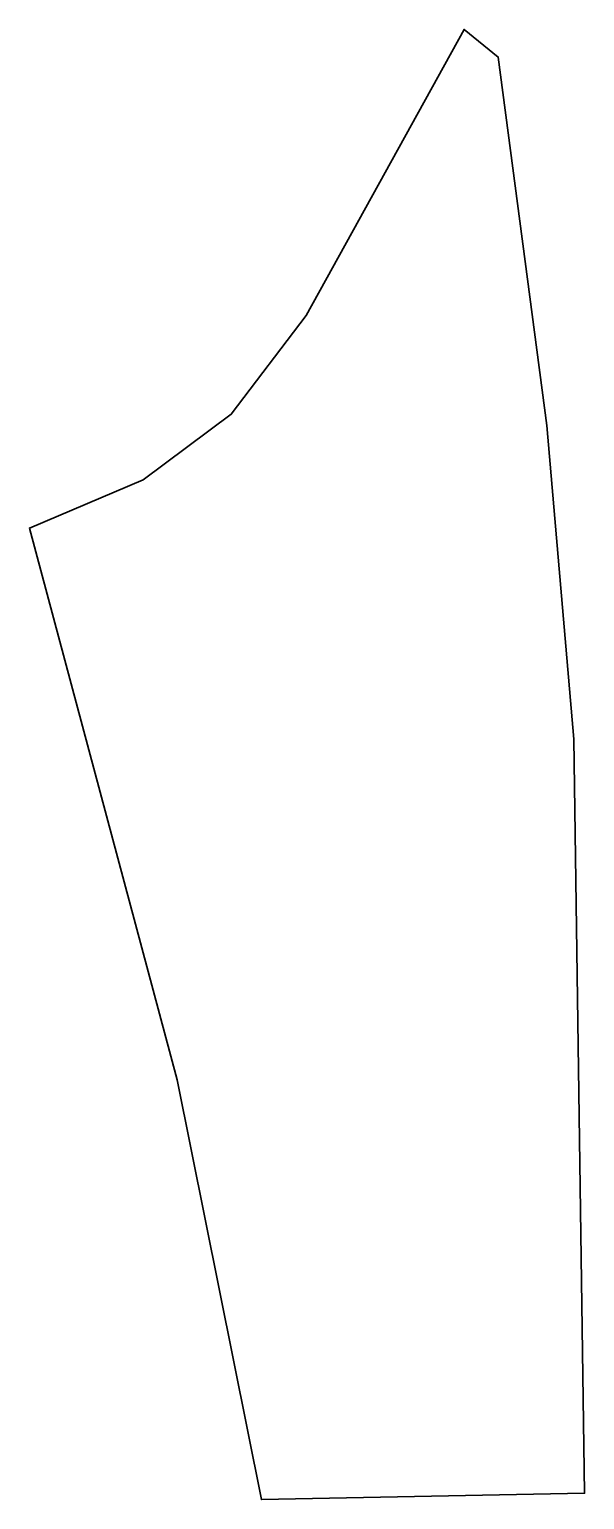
# Model space of a CAD drawing. Extents: x 0 to 2245, y -5949 to 0.
import ezdxf

# ---------------------------------------------------------------- set-up
doc = ezdxf.new("R2010")
doc.units = 0
doc.linetypes.add('Solid', pattern=[0])

msp = doc.modelspace()

# ---------------------------------------------------------------- linework, layer by layer
at = {"color": 0, "linetype": 'Solid', "lineweight": 35}
msp.add_lwpolyline([(2092, -1603), (2202, -2872), (2245, -5923), (938, -5949), (598, -4251), (0, -2018), (460, -1823), (816, -1557), (1119, -1157), (1758, 0), (1896, -112), (2092, -1603)], close=True, dxfattribs=at)

doc.saveas('drawing.dxf')
